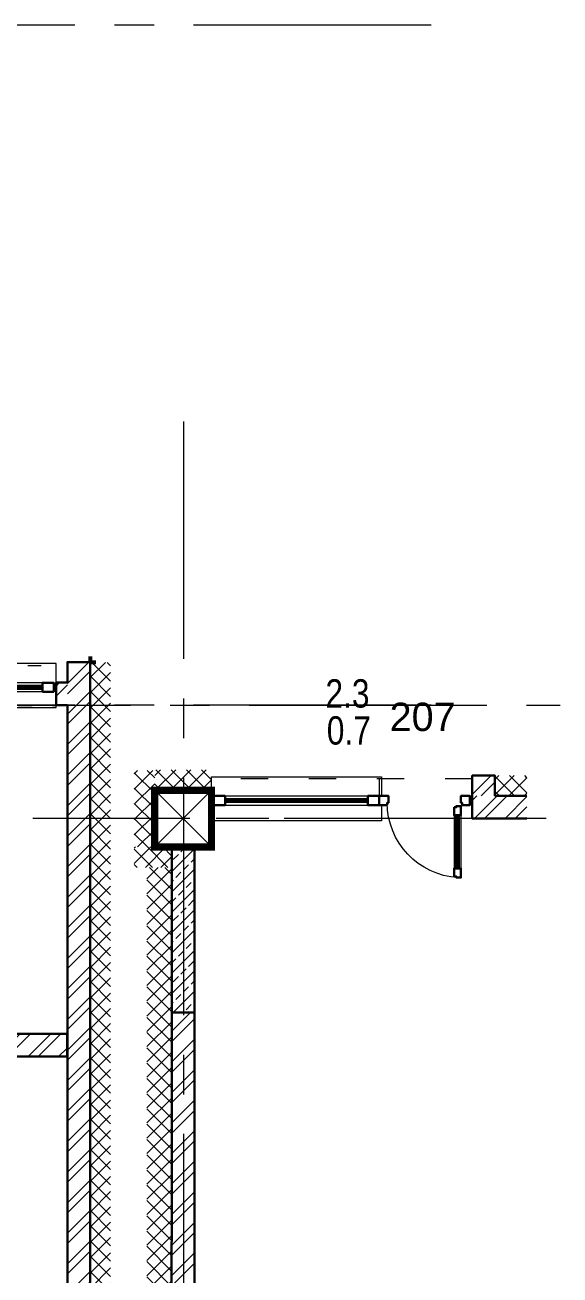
# Model space of a CAD drawing. Header units: millimetres. Extents: x -7566 to 51834, y -19356 to 38606.
# Drawn here: x 39828 to 44547, y 6971 to 18000 of the extents above; entities that cross this region are included whole.
import ezdxf

# ---------------------------------------------------------------- set-up
doc = ezdxf.new("R2010")
doc.units = ezdxf.units.MM
for name, pattern in [('ACAD_ISO03W100', [30, 12, -18]), ('CENTER2', [28.575, 19.05, -3.175, 3.175, -3.175]), ('STROT', [1.7, 0.5, -1.2])]:
    doc.linetypes.add(name, pattern=pattern)
for name, color, linetype, lineweight in [('++++обратка', 5, 'Continuous', 30), ('_floor', 7, 'Continuous', 15), ('STENA', 22, 'Continuous', 50), ('Колонна', 15, 'Continuous', 30), ('Колонны', 7, 'Continuous', 30), ('окна', 150, 'Continuous', 20), ('оси', 6, 'STROT', 9), ('стена', 7, 'Continuous', 53), ('СТЕНЫ', 250, 'Continuous', 35), ('текст', 224, 'Continuous', 25), ('штрих', 252, 'Continuous', 9)]:
    doc.layers.add(name, color=color, linetype=linetype, lineweight=lineweight)
doc.layers.add('DOORS', color=27, linetype='Continuous')
doc.layers.get('++++обратка').off()
doc.styles.add('arial', font='arial.ttf')

# ---------------------------------------------------------------- blocks, each defined once
blk = doc.blocks.new('б6')
at = {"color": 7, "lineweight": 5, "ltscale": 2}
blk.add_lwpolyline([(745423, -82573), (744623, -82573), (744623, -82943)], dxfattribs=at)
at = {"layer": 'DOORS', "color": 5, "lineweight": 9, "ltscale": 2}
blk.add_arc((744711, -82802), 662, 273.1578, 359.9385, dxfattribs=at)
at = {"layer": 'окна', "color": 252, "lineweight": 9}
for p, q in [((745953, -82743), (745543, -82743)), ((745953, -82823), (745543, -82823)), ((744723, -82913), (744723, -83383)), ((744783, -82913), (744783, -83383))]:
    blk.add_line(p, q, dxfattribs=at)
at = {"layer": 'окна', "lineweight": 40}
for p, q in [((745953, -82773), (745543, -82773)), ((745953, -82793), (745543, -82793)), ((744743, -83383), (744743, -82913)), ((744763, -83383), (744763, -82913))]:
    blk.add_line(p, q, dxfattribs=at)
at = {"layer": 'окна', "color": 252, "lineweight": 30}
for points in [[(744713, -82823), (744643, -82823), (744643, -82743), (744723, -82743), (744723, -82803), (744713, -82803), (744713, -82823)], [(745373, -82823), (745443, -82823), (745443, -82743), (745363, -82743), (745363, -82803), (745373, -82803), (745373, -82823)], [(745543, -82823), (745443, -82823), (745443, -82743), (745543, -82743)], [(745953, -82823), (746053, -82823), (746053, -82743), (745953, -82743)], [(744783, -82843), (744783, -82913), (744723, -82913), (744723, -82833), (744763, -82833), (744763, -82843), (744783, -82843)], [(744783, -83453), (744783, -83383), (744723, -83383), (744723, -83463), (744763, -83463), (744763, -83453), (744783, -83453)]]:
    blk.add_lwpolyline(points, close=True, dxfattribs=at)
at = {"layer": 'СТЕНЫ', "linetype": 'ACAD_ISO03W100', "lineweight": 5, "ltscale": 10}
for p, q in [((744623, -82593), (746073, -82593)), ((745443, -82943), (746073, -82943))]:
    blk.add_line(p, q, dxfattribs=at)
at = {"layer": 'СТЕНЫ', "color": 251, "lineweight": 9, "ltscale": 20}
blk.add_lwpolyline([(745423, -82823), (745423, -82963), (746073, -82963), (746073, -82573), (745423, -82573), (745423, -82743)], dxfattribs=at)
blk = doc.blocks.new('Окв-0')
at = {"layer": 'DOORS', "color": 5, "lineweight": 9, "ltscale": 2}
blk.add_arc((1332064, -525220), 662, 273.1578, 359.9385, dxfattribs=at)
at = {"layer": 'окна', "color": 252, "lineweight": 9}
for p, q in [((1334156, -525161), (1332896, -525161)), ((1334156, -525241), (1332896, -525241)), ((1332076, -525331), (1332076, -525801)), ((1332136, -525331), (1332136, -525801))]:
    blk.add_line(p, q, dxfattribs=at)
at = {"layer": 'окна', "lineweight": 40}
for p, q in [((1334156, -525191), (1332896, -525191)), ((1334156, -525211), (1332896, -525211)), ((1332096, -525801), (1332096, -525331)), ((1332116, -525801), (1332116, -525331))]:
    blk.add_line(p, q, dxfattribs=at)
at = {"layer": 'окна', "color": 252, "lineweight": 30}
for points in [[(1332066, -525241), (1331996, -525241), (1331996, -525161), (1332076, -525161), (1332076, -525221), (1332066, -525221), (1332066, -525241)], [(1332726, -525241), (1332796, -525241), (1332796, -525161), (1332716, -525161), (1332716, -525221), (1332726, -525221), (1332726, -525241)], [(1332796, -525241), (1332896, -525241), (1332896, -525161), (1332796, -525161)], [(1334156, -525241), (1334256, -525241), (1334256, -525161), (1334156, -525161)], [(1332136, -525261), (1332136, -525331), (1332076, -525331), (1332076, -525251), (1332116, -525251), (1332116, -525261), (1332136, -525261)], [(1332136, -525871), (1332136, -525801), (1332076, -525801), (1332076, -525881), (1332116, -525881), (1332116, -525871), (1332136, -525871)]]:
    blk.add_lwpolyline(points, close=True, dxfattribs=at)
at = {"layer": 'СТЕНЫ', "linetype": 'ACAD_ISO03W100', "lineweight": 5, "ltscale": 20}
for p, q in [((1331976, -525011), (1334276, -525011)), ((1331976, -525011), (1331976, -525361)), ((1332796, -525011), (1332796, -525361)), ((1332796, -525361), (1334276, -525361))]:
    blk.add_line(p, q, dxfattribs=at)
at = {"layer": 'СТЕНЫ', "color": 251, "lineweight": 9, "ltscale": 20}
blk.add_lwpolyline([(1332776, -525241), (1332776, -525381), (1334276, -525381), (1334276, -524991), (1332776, -524991), (1332776, -525161)], dxfattribs=at)
blk = doc.blocks.new('к')
at = {"lineweight": 0}
for p, q in [((6373750, -182890), (6374150, -183290)), ((6373750, -183290), (6374150, -182890))]:
    blk.add_line(p, q, dxfattribs=at)
at = {"color": 1, "lineweight": 30, "ltscale": 20}
blk.add_lwpolyline([(6373750, -182890), (6374150, -182890), (6374150, -183290), (6373750, -183290)], close=True, dxfattribs=at)
at = {"layer": 'Колонна', "color": 7, "ltscale": 100, "const_width": 50}
blk.add_lwpolyline([(6373750, -182890), (6374150, -182890), (6374150, -183290), (6373750, -183290)], close=True, dxfattribs=at)
blk = doc.blocks.new('89898989')
at = {"layer": 'STENA', "lineweight": 9, "true_color": 0x939598}
h = blk.add_hatch(dxfattribs=at)
h.set_pattern_fill('ANSI33', color=252, scale=20, angle=180)
h.set_pattern_definition([(225, (-1378036.77, 488004.48), (89.802561, -89.802561), []), (225, (-1378126.57, 488004.48), (89.802561, -89.802561), [63.5, -31.75])])
h.paths.add_polyline_path([(-691807.9, 578820.7), (-692007.9, 578820.7), (-692008.5, 580280.7), (-691808.5, 580280.7)])
at = {"layer": 'стена', "lineweight": 9, "true_color": 0x939598}
h = blk.add_hatch(dxfattribs=at)
h.set_pattern_fill('ANSI32', color=252, scale=20)
h.set_pattern_definition([(45, (-2790206.98, 1178982.43), (-134.703842, 134.703842), []), (45, (-2790117.18, 1178982.43), (-134.703842, 134.703842), [])])
h.paths.add_polyline_path([(-692928.4, 575331.7), (-692728.4, 575331.7), (-692728.3, 581911.4), (-692928.3, 581911.4)])
h = blk.add_hatch(dxfattribs=at)
h.set_pattern_fill('ANSI32', color=252, scale=20)
h.set_pattern_definition([(45, (-1425857.13, 495104.38), (-134.70384, 134.70384), []), (45, (-1425767.33, 495104.38), (-134.70384, 134.70384), [])])
edge = h.paths.add_edge_path()
edge.add_line((-692928.3, 581530.6), (-692928.3, 581730.6))
edge.add_line((-692928.3, 581730.6), (-693028.4, 581730.9))
edge.add_line((-693028.4, 581730.9), (-693028.4, 581530.9))
edge.add_line((-693028.4, 581530.9), (-692928.3, 581530.6))
h = blk.add_hatch(dxfattribs=at)
h.set_pattern_fill('ANSI32', color=252, scale=20, angle=180)
h.set_pattern_definition([(225, (-2038056.92, 501864.63), (134.703842, -134.703842), []), (225, (-2038146.72, 501864.63), (134.703842, -134.703842), [])])
edge = h.paths.add_edge_path()
edge.add_line((-689157.9, 580731.8), (-689357.9, 580731.8))
edge.add_line((-689357.9, 580731.8), (-689357.9, 580910.9))
edge.add_line((-689357.9, 580910.9), (-689157.9, 580910.9))
edge.add_line((-689157.9, 580910.9), (-689157.9, 580744.9))
h = blk.add_hatch(dxfattribs=at)
h.set_pattern_fill('ANSI32', color=252, scale=20, angle=180)
h.set_pattern_definition([(225, (27638.38, 445743.77), (134.70384, -134.70384), []), (225, (27548.58, 445743.77), (134.70384, -134.70384), [])])
h.paths.add_polyline_path([(-688875.3, 580731.8), (-688875.3, 580531.8), (-689357.9, 580531.8), (-689357.9, 580731.8)])
h = blk.add_hatch(dxfattribs=at)
h.set_pattern_fill('ANSI32', color=252, scale=20)
h.set_pattern_definition([(45, (-2747086.43, 1163963.6), (-134.703842, 134.703842), []), (45, (-2746996.63, 1163963.6), (-134.703842, 134.703842), [])])
h.paths.add_polyline_path([(-691807.9, 576240.3), (-692007.9, 576240.3), (-692007.9, 578820.7), (-691807.9, 578820.7)])
h = blk.add_hatch(dxfattribs=at)
h.set_pattern_fill('ANSI32', color=252, scale=20)
h.set_pattern_definition([(45, (-1220327.73, 353846.41), (-134.70384, 134.70384), []), (45, (-1220237.93, 353846.41), (-134.70384, 134.70384), [])])
h.paths.add_polyline_path([(-701034.4, 578631.7), (-701034.4, 578431.7), (-692930.6, 578431.2), (-692930.6, 578631.2)])
at = {"layer": 'штрих', "lineweight": 5, "ltscale": 20, "true_color": 0x939598}
h = blk.add_hatch(dxfattribs=at)
h.set_pattern_fill('ANSI37', color=252, scale=30, angle=90)
h.set_pattern_definition([(135, (-807686.2, -132692.11), (-67.351921, -67.351921), []), (225, (-807686.2, -132692.11), (67.351921, -67.351921), [])])
h.paths.add_polyline_path([(-692728.3, 575331.7), (-692728.3, 581909.8), (-692548.3, 581909.8), (-692548.3, 575331.7)])
h = blk.add_hatch(dxfattribs=at)
h.set_pattern_fill('ANSI37', color=252, scale=30, angle=90)
h.set_pattern_definition([(135, (-804336.34, -133543.44), (-67.351921, -67.351921), []), (225, (-804336.34, -133543.44), (67.351921, -67.351921), [])])
edge = h.paths.add_edge_path()
edge.add_line((-692158.5, 580956.6), (-692338.5, 580956.6))
edge.add_line((-692338.5, 580956.6), (-692338.6, 580301.5))
edge.add_line((-692338.6, 580280.7), (-692158.6, 580280.7))
edge.add_line((-692158.6, 580280.7), (-692158.5, 580938.9))
h = blk.add_hatch(dxfattribs=at)
h.set_pattern_fill('ANSI37', color=252, scale=30)
h.set_pattern_definition([(45, (-1405919.58, 653338.5), (-67.351921, 67.351921), []), (135, (-1405919.58, 653338.5), (-67.351921, -67.351921), [])])
h.paths.add_polyline_path([(-692158.5, 580780.7), (-691657.9, 580780.7), (-691657.9, 580960.6), (-692158.5, 580960.7)])
h = blk.add_hatch(dxfattribs=at)
h.set_pattern_fill('ANSI37', color=252, scale=30)
h.set_pattern_definition([(45, (-1403069.54, 653288.92), (-67.351921, 67.351921), []), (135, (-1403069.54, 653288.92), (-67.351921, -67.351921), [])])
h.paths.add_polyline_path([(-688875.3, 580731.1), (-688875.3, 580911.1), (-689157.9, 580911.1), (-689157.9, 580731.1)])
h = blk.add_hatch(dxfattribs=at)
h.set_pattern_fill('ANSI37', color=252, scale=30, angle=180)
h.set_pattern_definition([(225, (-17741.89, 507722.93), (67.351921, -67.351921), []), (315, (-17741.89, 507722.93), (67.351921, 67.351921), [])])
h.paths.add_polyline_path([(-692338.6, 580280.7), (-692338.6, 580100.8), (-692008.5, 580100.7), (-692008.5, 580280.7)])
h = blk.add_hatch(dxfattribs=at)
h.set_pattern_fill('ANSI37', color=252, scale=30, angle=90)
h.set_pattern_definition([(135, (-764565.73, -133872.83), (-67.351921, -67.351921), []), (225, (-764565.73, -133872.83), (67.351921, -67.351921), [])])
h.paths.add_polyline_path([(-692008.2, 580100.8), (-692228.3, 580100.8), (-692229.1, 574578.7), (-692229.1, 574776.2), (-692009.1, 574776.2)])
at = {"layer": '_floor', "color": 252, "lineweight": 53, "ltscale": 20, "true_color": 0x939598}
blk.add_lwpolyline([(-692728.4, 581961.4), (-692728.4, 581911.4), (-692678.4, 581911.4)], dxfattribs=at)
at = {"layer": 'STENA', "color": 252, "lineweight": 30, "true_color": 0x939598}
blk.add_lwpolyline([(-691808.5, 580280.7), (-691807.9, 578820.7), (-692007.9, 578820.7), (-692008.5, 580280.7)], close=True, dxfattribs=at)
at = {"layer": 'оси', "color": 252, "linetype": 'CENTER2', "lineweight": 13, "ltscale": 110, "true_color": 0x939598}
for points in [[(-689719.5, 587531.4), (-737232.7, 587533)], [(-691904.4, 584034.9), (-691904.4, 560404.5)], [(-689719.5, 581531), (-737232.5, 581532.6)], [(-689719.5, 581531), (-736078.1, 581532.5)], [(-688706.3, 580530.7), (-693232.5, 580530.7)]]:
    blk.add_lwpolyline(points, dxfattribs=at)
at = {"layer": 'стена', "color": 252, "lineweight": 30, "true_color": 0x939598}
for points in [[(-692928.4, 575332.5), (-692928.4, 575331.7), (-692728.4, 575331.7), (-692728.3, 581911.4), (-692928.3, 581911.4), (-692928.3, 581730.6)], [(-692928.3, 581730.6), (-693028.4, 581730.9), (-693028.4, 581530.9), (-692928.3, 581530.6)], [(-692928.3, 581530.6), (-692928.4, 575531.7)], [(-688875.3, 580531.8), (-689357.9, 580531.8), (-689357.9, 580910.9), (-689157.9, 580911.1), (-689157.9, 580731.1)], [(-689157.9, 580731.8), (-688875.3, 580731.8)], [(-692009.1, 574776.2), (-692007.8, 578820.7)], [(-692007.9, 578820.7), (-691807.9, 578820.7), (-691807.9, 576240.3)]]:
    blk.add_lwpolyline(points, dxfattribs=at)
at = {"layer": 'СТЕНЫ', "color": 252, "lineweight": 30, "true_color": 0x939598}
blk.add_lwpolyline([(-692930.6, 578631.2), (-701034.4, 578631.7), (-701034.4, 578431.7), (-692930.6, 578431.2)], close=True, dxfattribs=at)
at = {"color": 252, "lineweight": 30, "true_color": 0x939598}
blk.add_blockref('б6', (-1439101.5, 664473.5), dxfattribs=at)
at = {"color": 252, "true_color": 0x939598, "xscale": -1}
blk.add_blockref('Окв-0', (642618.4, 1105891.9), dxfattribs=at)
at = {"layer": 'Колонны', "color": 252, "lineweight": -2, "true_color": 0x939598, "xscale": 1.25, "yscale": 1.25, "zscale": 1.25, "rotation": 270}
blk.add_blockref('к', (-463046, 8547968.2), dxfattribs=at)
at = {"layer": 'текст', "color": 252, "true_color": 0x939598, "style": 'arial', "width": 0.8}
for s, p in [('2.3', (-690652.1, 581510.7)), ('0.7', (-690640.3, 581184.1))]:
    blk.add_text(s, height=250, rotation=359.99989, dxfattribs=at).set_placement(p)
at = {"layer": 'текст', "color": 252, "true_color": 0x939598, "style": 'arial'}
blk.add_text('207', height=250, rotation=359.99989, dxfattribs=at).set_placement((-690086.6, 581304))

msp = doc.modelspace()

# ---------------------------------------------------------------- linework, layer by layer
at = {"layer": 'оси', "color": 1, "linetype": 'CENTER2', "lineweight": 13, "ltscale": 110}
msp.add_lwpolyline([(-2200, 11998), (44547, 11998)], dxfattribs=at)

# ---------------------------------------------------------------- block references
at = {"layer": '++++обратка'}
msp.add_blockref('89898989', (733130, -569533), dxfattribs=at)

doc.saveas('drawing.dxf')
